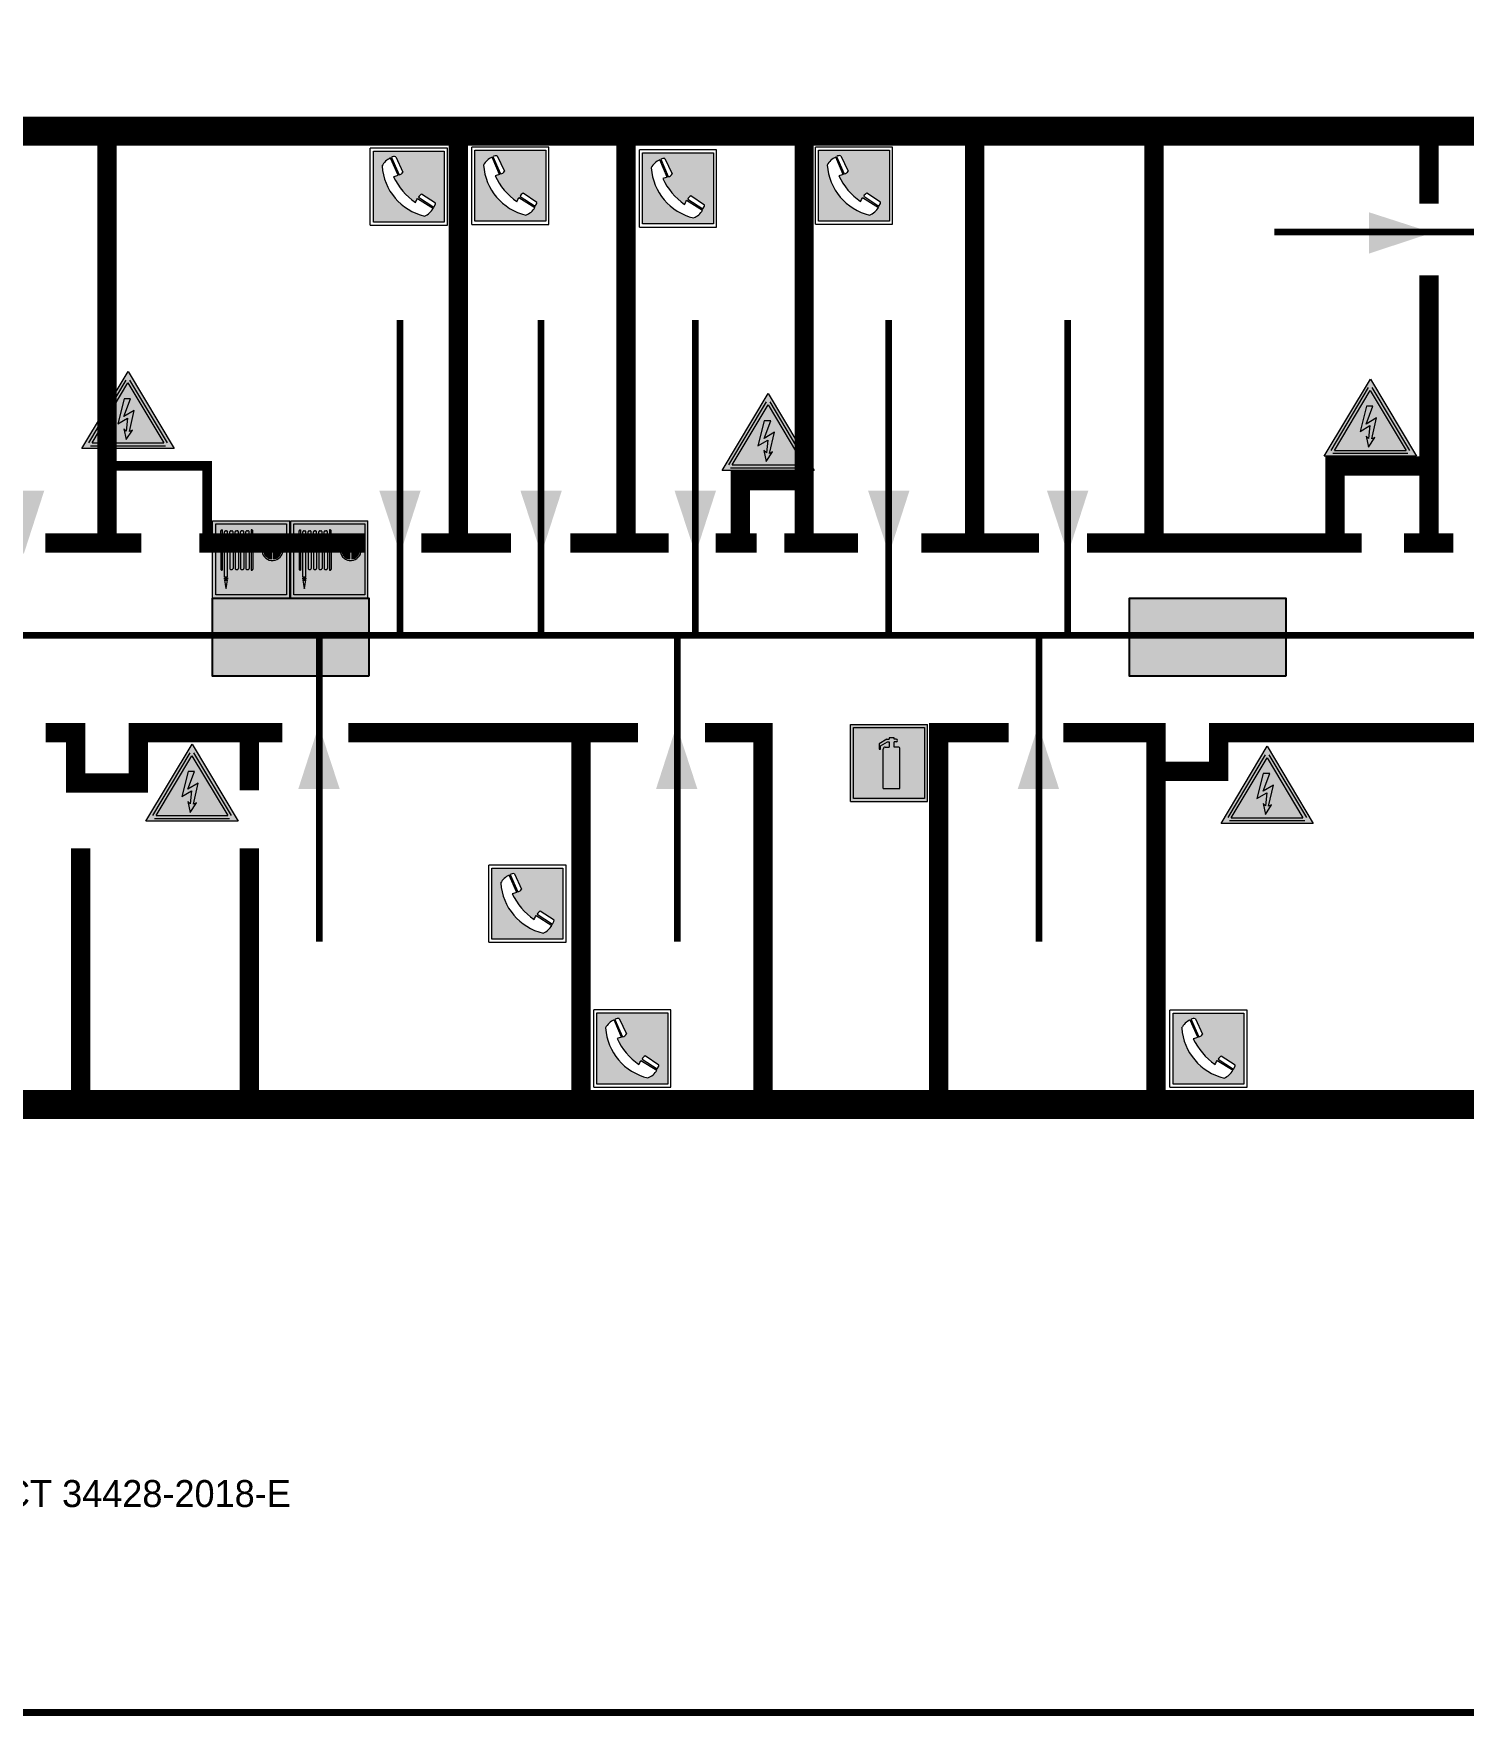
# Model space of a CAD drawing. Header units: millimetres. Extents: x 13810 to 67229, y 12374 to 21950.
# Drawn here: x 27790.5 to 27938.9, y 19479 to 19653.1 of the extents above; entities that cross this region are included whole.
import ezdxf

# ---------------------------------------------------------------- set-up
doc = ezdxf.new("R2010")
doc.units = ezdxf.units.MM
doc.layers.add('План_Штампы', color=7, linetype='Continuous')
doc.styles.add('обычный', font='arial.ttf')

# ---------------------------------------------------------------- blocks, each defined once
blk = doc.blocks.new('A$C32E8229D')
at = {"true_color": 0xffffff}
blk.add_hatch(color=7, dxfattribs=at).paths.add_polyline_path([(0, 0), (0, -8), (16, -8), (16, 0)])
h = blk.add_hatch(color=126)
h.paths.add_polyline_path([(0.2, -0.2), (15.8, -0.2), (15.8, -7.8), (0.2, -7.8)])
h.paths.add_polyline_path([(13.49, -2.05), (12.08, -2.05), (11.37, -2.63, 0.162397), (11.29, -2.84), (11.29, -3.63), (10.35, -3.63), (10.35, -4.05), (11.68, -4.05), (11.68, -3.48), (12.26, -4.28), (11.29, -5.1), (11.29, -6.78), (11.85, -6.78), (11.85, -5.44), (12.8, -4.64), (12.8, -5.94), (14.46, -5.94), (14.46, -5.39), (13.45, -5.39), (13.45, -3.97), (12.46, -2.59), (13.15, -2.59), (13.69, -3.34), (14.18, -3)], flags=16)
h.paths.add_polyline_path([(10.74, -1.82, 1), (11.8, -1.82, 1)], flags=16)
h.paths.add_polyline_path([(9.39, -3.59), (5.99, -3.59), (6.56, -3.03), (5.91, -3.03), (5.1, -3.83), (5.91, -4.64), (6.56, -4.64), (5.99, -4.09), (9.39, -4.09)], flags=16)
h.paths.add_polyline_path([(4.29, -1.08), (1.72, -1.08), (1.72, -6.6), (4.29, -6.6)], flags=16)
at = {"color": 126}
blk.add_lwpolyline([(16, -8), (0, -8), (0, 0), (16, 0)], close=True, dxfattribs=at)
blk = doc.blocks.new('A$C37112FD5')
at = {"true_color": 0xf5f5ff}
h = blk.add_hatch(color=7, dxfattribs=at)
h.dxf.hatch_style = 1
h.paths.add_polyline_path([(12.8, -7.4), (0, -7.4), (0, -20.2), (12.8, -20.2)])
h.paths.add_polyline_path([(12.29, -7.91), (12.29, -19.69), (0.51, -19.69), (0.51, -7.91)], flags=16)
h.paths.add_polyline_path([(4.98, -9.04, -0.42597), (5.17, -9.22), (5.17, -12.25), (5.17, -15.29, -0.432244), (4.98, -15.47), (4.83, -15.47, -0.42597), (4.64, -15.29), (4.64, -12.25), (4.64, -9.22, -0.432244), (4.83, -9.04)], flags=0)
h.paths.add_polyline_path([(4.28, -9.22), (4.28, -12.25), (4.28, -15.29, -0.432244), (4.09, -15.47), (3.94, -15.47, -0.42597), (3.75, -15.29), (3.75, -12.25), (3.75, -9.22, -0.432244), (3.94, -9.04), (4.09, -9.04, -0.42597)], flags=0)
h.paths.add_polyline_path([(5.72, -9.04), (5.87, -9.04, -0.42597), (6.06, -9.22), (6.06, -12.25), (6.06, -15.29, -0.432244), (5.87, -15.47), (5.72, -15.47, -0.42597), (5.53, -15.29), (5.53, -12.25), (5.53, -9.22, -0.432244)], flags=0)
h.paths.add_polyline_path([(6.42, -8.9), (6.5, -8.9, -0.42597), (6.69, -9.08), (6.69, -12.03), (8.21, -12.03, -15.824349), (8.21, -12.47), (6.69, -12.47), (6.69, -15.42, -0.432244), (6.5, -15.6), (6.42, -15.6)], flags=0)
h.paths.add_polyline_path([(3.39, -9.22), (3.39, -12.25), (3.39, -15.29, -0.432244), (3.2, -15.47), (3.05, -15.47, -0.42597), (2.85, -15.29), (2.85, -12.25), (2.85, -9.22, -0.432244), (3.05, -9.04), (3.2, -9.04, -0.42597)], flags=0)
h.paths.add_polyline_path([(2.5, -9.22), (2.5, -16.71), (1.96, -16.71), (1.96, -9.22, -0.432244), (2.15, -9.04), (2.31, -9.04, -0.42597)], flags=0)
h.paths.add_polyline_path([(1.61, -8.9), (1.61, -15.6), (1.57, -15.6, -0.42597), (1.37, -15.42), (1.37, -12.03), (1.37, -9.09, -0.432244), (1.57, -8.9)], flags=0)
h.paths.add_polyline_path([(9.76, -10.81), (9.76, -12.03), (8.49, -12.03, -0.336371)], flags=0)
h.paths.add_polyline_path([(8.49, -12.47), (9.76, -12.47), (9.76, -13.7, -0.336371)], flags=0)
h.paths.add_polyline_path([(10.11, -10.81, -0.336371), (11.38, -12.03), (10.11, -12.03)], flags=0)
h.paths.add_polyline_path([(10.11, -12.47), (11.38, -12.47, -0.336371), (10.11, -13.7)], flags=0)
h.paths.add_polyline_path([(2.5, -16.84), (2.5, -17.05), (1.97, -17.05), (1.97, -16.84)], flags=0)
h.paths.add_polyline_path([(2.5, -17.24, -0.033778), (2.24, -18.6, -0.033778), (1.97, -17.24)], flags=0)
h = blk.add_hatch(color=242)
h.dxf.hatch_style = 1
h.paths.add_polyline_path([(12.29, -7.91), (0.51, -7.91), (0.51, -19.69), (12.29, -19.69)])
h.paths.add_polyline_path([(6.42, -15.6), (6.42, -8.9), (6.5, -8.9, -0.42597), (6.69, -9.08), (6.69, -12.03), (8.21, -12.03, -15.824349), (8.21, -12.47), (6.69, -12.47), (6.69, -15.42, -0.432244), (6.5, -15.6)], flags=16)
h.paths.add_polyline_path([(5.87, -15.47), (5.72, -15.47, -0.42597), (5.53, -15.29), (5.53, -12.25), (5.53, -9.22, -0.432244), (5.72, -9.04), (5.87, -9.04, -0.42597), (6.06, -9.22), (6.06, -12.25), (6.06, -15.29, -0.432244)], flags=16)
h.paths.add_polyline_path([(4.98, -15.47), (4.83, -15.47, -0.42597), (4.64, -15.29), (4.64, -12.25), (4.64, -9.22, -0.432244), (4.83, -9.04), (4.98, -9.04, -0.42597), (5.17, -9.22), (5.17, -12.25), (5.17, -15.29, -0.432244)], flags=16)
h.paths.add_polyline_path([(4.09, -15.47), (3.94, -15.47, -0.42597), (3.75, -15.29), (3.75, -12.25), (3.75, -9.22, -0.432244), (3.94, -9.04), (4.09, -9.04, -0.42597), (4.28, -9.22), (4.28, -12.25), (4.28, -15.29, -0.432244)], flags=16)
h.paths.add_polyline_path([(3.2, -15.47), (3.05, -15.47, -0.42597), (2.85, -15.29), (2.85, -12.25), (2.85, -9.22, -0.432244), (3.05, -9.04), (3.2, -9.04, -0.42597), (3.39, -9.22), (3.39, -12.25), (3.39, -15.29, -0.432244)], flags=16)
h.paths.add_polyline_path([(2.5, -17.05), (1.97, -17.05), (1.97, -16.84), (2.5, -16.84)], flags=16)
h.paths.add_polyline_path([(2.5, -17.24, -0.033778), (2.24, -18.6, -0.033778), (1.97, -17.24)], flags=16)
h.paths.add_polyline_path([(2.5, -16.71), (1.96, -16.71), (1.96, -9.22, -0.432244), (2.15, -9.04), (2.31, -9.04, -0.42597), (2.5, -9.22)], flags=16)
h.paths.add_polyline_path([(1.61, -15.6), (1.57, -15.6, -0.42597), (1.37, -15.42), (1.37, -12.03), (1.37, -9.09, -0.432244), (1.57, -8.9), (1.61, -8.9)], flags=16)
h.paths.add_polyline_path([(8.49, -12.47), (9.76, -12.47), (9.76, -13.7, -0.336371)], flags=0)
h.paths.add_polyline_path([(10.11, -13.7), (10.11, -12.47), (11.38, -12.47, -0.336371)], flags=0)
h.paths.add_polyline_path([(8.49, -12.03, -0.336371), (9.76, -10.81), (9.76, -12.03)], flags=0)
h.paths.add_polyline_path([(10.11, -12.03), (10.11, -10.81, -0.336371), (11.38, -12.03)], flags=0)
h = blk.add_hatch(color=7, dxfattribs=at)
h.dxf.hatch_style = 1
h.paths.add_polyline_path([(1.61, -8.9), (1.57, -8.9, 0.432244), (1.37, -9.09), (1.37, -12.03), (1.37, -15.42, 0.42597), (1.57, -15.6), (1.61, -15.6)])
h.paths.add_polyline_path([(2.5, -9.22, 0.42597), (2.31, -9.04), (2.15, -9.04, 0.432244), (1.96, -9.22), (1.96, -16.71), (2.5, -16.71)])
h.paths.add_polyline_path([(2.5, -16.84), (1.97, -16.84), (1.97, -17.05), (2.5, -17.05)])
h.paths.add_polyline_path([(2.5, -17.24), (1.97, -17.24, 0.033778), (2.24, -18.6, 0.033778)])
h.paths.add_polyline_path([(3.39, -12.25), (3.39, -9.22, 0.42597), (3.2, -9.04), (3.05, -9.04, 0.432244), (2.85, -9.22), (2.85, -12.25), (2.85, -15.29, 0.42597), (3.05, -15.47), (3.2, -15.47, 0.432244), (3.39, -15.29)])
h.paths.add_polyline_path([(4.28, -12.25), (4.28, -9.22, 0.42597), (4.09, -9.04), (3.94, -9.04, 0.432244), (3.75, -9.22), (3.75, -12.25), (3.75, -15.29, 0.42597), (3.94, -15.47), (4.09, -15.47, 0.432244), (4.28, -15.29)])
h.paths.add_polyline_path([(5.17, -12.25), (5.17, -9.22, 0.42597), (4.98, -9.04), (4.83, -9.04, 0.432244), (4.64, -9.22), (4.64, -12.25), (4.64, -15.29, 0.42597), (4.83, -15.47), (4.98, -15.47, 0.432244), (5.17, -15.29)])
h.paths.add_polyline_path([(6.06, -12.25), (6.06, -9.22, 0.42597), (5.87, -9.04), (5.72, -9.04, 0.432244), (5.53, -9.22), (5.53, -12.25), (5.53, -15.29, 0.42597), (5.72, -15.47), (5.87, -15.47, 0.432244), (6.06, -15.29)])
h.paths.add_polyline_path([(6.69, -12.47), (8.21, -12.47, 15.824349), (8.21, -12.03), (6.69, -12.03), (6.69, -9.08, 0.42597), (6.5, -8.9), (6.42, -8.9), (6.42, -15.6), (6.5, -15.6, 0.432244), (6.69, -15.42)])
h.paths.add_polyline_path([(8.49, -12.47), (9.76, -12.47), (9.76, -13.7, -0.336371)], flags=16)
h.paths.add_polyline_path([(8.49, -12.03, -0.336371), (9.76, -10.81), (9.76, -12.03)], flags=16)
h.paths.add_polyline_path([(10.11, -12.47), (11.38, -12.47, -0.336371), (10.11, -13.7)], flags=16)
h.paths.add_polyline_path([(10.11, -12.03), (10.11, -10.81, -0.336371), (11.38, -12.03)], flags=16)
h = blk.add_hatch(color=242)
h.dxf.hatch_style = 1
h.paths.add_polyline_path([(9.76, -10.81, 0.336371), (8.49, -12.03), (9.76, -12.03)])
h.paths.add_polyline_path([(10.11, -10.81), (10.11, -12.03), (11.38, -12.03, 0.336371)])
h.paths.add_polyline_path([(11.38, -12.47), (10.11, -12.47), (10.11, -13.7, 0.336371)])
h.paths.add_polyline_path([(9.76, -12.47), (8.49, -12.47, 0.336371), (9.76, -13.7)])
at = {"color": 242, "lineweight": 5}
for p, q in [((0, -20.2), (0, -7.4)), ((0, -7.4), (12.8, -7.4)), ((12.8, -20.2), (12.8, -7.4)), ((1.37, -12.03), (1.37, -9.08)), ((1.57, -8.9), (1.61, -8.9)), ((1.61, -8.9), (1.61, -15.6)), ((1.96, -16.71), (1.96, -9.22)), ((2.15, -9.04), (2.31, -9.04)), ((2.5, -16.71), (2.5, -9.22)), ((2.85, -12.25), (2.85, -9.22)), ((3.05, -9.04), (3.2, -9.04)), ((3.39, -12.25), (3.39, -9.22)), ((3.75, -12.25), (3.75, -9.22)), ((3.94, -9.04), (4.09, -9.04)), ((4.28, -12.25), (4.28, -9.22)), ((4.64, -12.25), (4.64, -9.22)), ((4.83, -9.04), (4.98, -9.04)), ((5.17, -12.25), (5.17, -9.22)), ((5.53, -12.25), (5.53, -9.22)), ((5.72, -9.04), (5.87, -9.04)), ((6.06, -12.25), (6.06, -9.22)), ((6.42, -8.9), (6.42, -15.6)), ((6.5, -8.9), (6.42, -8.9)), ((6.69, -12.03), (6.69, -9.08)), ((9.76, -10.81), (9.76, -12.03)), ((10.11, -10.81), (10.11, -12.03)), ((1.37, -12.03), (1.37, -15.42)), ((2.85, -12.25), (2.85, -15.29)), ((3.39, -12.25), (3.39, -15.29)), ((3.75, -12.25), (3.75, -15.29)), ((4.28, -12.25), (4.28, -15.29)), ((4.64, -12.25), (4.64, -15.29)), ((5.17, -12.25), (5.17, -15.29)), ((5.53, -12.25), (5.53, -15.29)), ((6.06, -12.25), (6.06, -15.29)), ((8.21, -12.03), (6.69, -12.03)), ((8.21, -12.47), (6.69, -12.47)), ((6.69, -12.47), (6.69, -15.42)), ((9.76, -12.03), (8.49, -12.03)), ((9.76, -12.47), (8.49, -12.47)), ((9.76, -12.47), (9.76, -13.7)), ((11.38, -12.03), (10.11, -12.03)), ((11.38, -12.47), (10.11, -12.47)), ((10.11, -12.47), (10.11, -13.7)), ((1.57, -15.6), (1.61, -15.6)), ((1.96, -16.71), (2.5, -16.71)), ((3.05, -15.47), (3.2, -15.47)), ((3.94, -15.47), (4.09, -15.47)), ((4.83, -15.47), (4.98, -15.47)), ((5.72, -15.47), (5.87, -15.47)), ((6.42, -15.6), (6.5, -15.6)), ((1.97, -16.84), (2.5, -16.84)), ((1.97, -17.05), (1.97, -16.84)), ((2.5, -17.05), (1.97, -17.05)), ((1.97, -17.24), (2.5, -17.24)), ((2.5, -16.84), (2.5, -17.05)), ((0, -20.2), (12.8, -20.2))]:
    blk.add_line(p, q, dxfattribs=at)
blk.add_lwpolyline([(0.51, -7.91), (12.29, -7.91), (12.29, -19.69), (0.51, -19.69)], close=True, dxfattribs=at)
for centre, radius, start, end in [((1.56, -9.09), 0.182, 87.1027, 180.6071), ((2.15, -9.22), 0.182, 87.1027, 180.6071), ((2.32, -9.22), 0.182, 359.3929, 92.8973), ((3.04, -9.22), 0.182, 87.1027, 180.6071), ((3.21, -9.22), 0.182, 359.3929, 92.8973), ((3.93, -9.22), 0.182, 87.1027, 180.6071), ((4.1, -9.22), 0.182, 359.3929, 92.8973), ((4.82, -9.22), 0.182, 87.1027, 180.6071), ((4.99, -9.22), 0.182, 359.3929, 92.8973), ((5.71, -9.22), 0.182, 87.1027, 180.6071), ((5.88, -9.22), 0.182, 359.3929, 92.8973), ((6.51, -9.09), 0.182, 359.3929, 92.8973), ((9.93, -12.25), 1.74, 187.2319, 172.7681), ((9.93, -12.25), 1.46, 96.9927, 171.3585), ((9.93, -12.25), 1.46, 8.6415, 83.0073), ((9.93, -12.25), 1.46, 188.6415, 263.0073), ((9.93, -12.25), 1.46, 276.9927, 351.3585), ((1.56, -15.42), 0.182, 179.3929, 272.8973), ((3.04, -15.29), 0.182, 179.3929, 272.8973), ((3.21, -15.29), 0.182, 267.1027, 0.6071), ((3.93, -15.29), 0.182, 179.3929, 272.8973), ((4.1, -15.29), 0.182, 267.1027, 0.6071), ((4.82, -15.29), 0.182, 179.3929, 272.8973), ((4.99, -15.29), 0.182, 267.1027, 0.6071), ((5.71, -15.29), 0.182, 179.3929, 272.8973), ((5.88, -15.29), 0.182, 267.1027, 0.6071), ((6.51, -15.42), 0.182, 267.1027, 0.6071), ((12.17, -15.98), 10.27, 187.041, 194.7793), ((-7.7, -15.98), 10.27, 345.2207, 352.959)]:
    blk.add_arc(centre, radius, start, end, dxfattribs=at)
blk = doc.blocks.new('A$C456E1F9C')
at = {"lineweight": 5}
h = blk.add_hatch(color=242, dxfattribs=at)
h.paths.add_polyline_path([(0.51, -1.47), (0.51, -13.26), (12.29, -13.26), (12.29, -1.47)])
h.paths.add_polyline_path([(5.42, -4.95, -0.254479), (4.78, -5.4), (3.52, -2.53, -0.209735), (4.23, -2.4)], flags=16)
h.paths.add_polyline_path([(8.53, -8.6), (10.87, -10.17), (10.54, -10.76), (8.03, -9.13, -0.192251)], flags=16)
h.paths.add_polyline_path([(4.61, -5.49, 0.005518), (3.87, -5.72, 0.128647), (7.49, -10.01, 0.00809), (7.83, -9.33), (10.47, -10.97, -0.16736), (8.99, -12.25, -0.327862), (1.95, -3.95, -0.166952), (3.36, -2.62)], flags=16)
at = {"color": 242, "lineweight": 5}
for p, q in [((0, -13.77), (0, -0.97)), ((12.8, -0.97), (0, -0.97)), ((4.61, -5.49), (3.36, -2.62)), ((3.52, -2.53), (4.78, -5.4)), ((4.23, -2.4), (5.42, -4.95)), ((12.8, -13.77), (12.8, -0.97)), ((7.83, -9.33), (10.47, -10.97)), ((8.03, -9.13), (10.54, -10.76)), ((10.81, -10.12), (8.53, -8.6)), ((10.54, -10.76), (10.8, -10.3)), ((10.8, -10.3), (10.81, -10.12)), ((0, -13.77), (12.8, -13.77))]:
    blk.add_line(p, q, dxfattribs=at)
blk.add_lwpolyline([(0.51, -1.47), (12.29, -1.47), (12.29, -13.26), (0.51, -13.26)], close=True, dxfattribs=at)
for centre, radius, start, end in [((4.59, -5.34), 2.99, 114.2845, 152.1974), ((4.02, -3.27), 0.891, 76.3284, 123.7092), ((11.12, -3.31), 9.19, 183.9915, 256.6009), ((14.98, -39.1), 35.17, 107.1487, 108.4135), ((4.68, -4.59), 0.824, 276.9621, 334.0723), ((13.86, -0.94), 11.08, 205.5536, 234.8762), ((-13.31, 0.8), 23.44, 332.5487, 334.4027), ((8.94, -9.5), 0.989, 114.4092, 157.9388), ((7.87, -9.46), 3, 291.9291, 329.9329)]:
    blk.add_arc(centre, radius, start, end, dxfattribs=at)
blk = doc.blocks.new('A$C3E6D3DDE')
at = {"lineweight": 5}
h = blk.add_hatch(color=40, dxfattribs=at)
h.paths.add_polyline_path([(24.1, 1.45), (16.46, -11.35), (31.74, -11.35)])
h.paths.add_polyline_path([(24.09, -0.46), (30.03, -10.41), (18.14, -10.41)], flags=16)
h.paths.add_polyline_path([(24.54, -3.08), (23.41, -6.02), (25.13, -5.01), (24.33, -8.5), (24.82, -8.27), (23.79, -9.86), (23.4, -8.04), (23.8, -8.43), (24.04, -6.29), (22.39, -7.25), (23.44, -3.08)], flags=0)
h = blk.add_hatch(color=256, dxfattribs=at)
h.paths.add_polyline_path([(24.37, 0.03, 0.567511), (23.82, 0.03), (17.59, -10.4, 0.582454), (17.86, -10.88), (30.32, -10.88, 0.582149), (30.6, -10.4)])
h.paths.add_polyline_path([(24.09, -0.46), (18.14, -10.41), (30.03, -10.41)], flags=16)
h.paths.add_polyline_path([(24.54, -3.08), (23.41, -6.02), (25.13, -5.01), (24.33, -8.5), (24.82, -8.27), (23.79, -9.86), (23.4, -8.04), (23.8, -8.43), (24.04, -6.29), (22.39, -7.25), (23.44, -3.08)], flags=0)
h = blk.add_hatch(color=40, dxfattribs=at)
h.paths.add_polyline_path([(24.09, -0.46), (18.14, -10.41), (30.03, -10.41)])
h.paths.add_polyline_path([(24.82, -8.27), (23.79, -9.86), (23.4, -8.04), (23.8, -8.43), (24.04, -6.29), (22.39, -7.25), (23.44, -3.08), (24.54, -3.08), (23.41, -6.02), (25.13, -5.01), (24.33, -8.5)], flags=16)
at = {"color": 40, "lineweight": 5}
for p, q in [((16.46, -11.35), (24.1, 1.45)), ((24.1, 1.45), (31.74, -11.35))]:
    blk.add_line(p, q, dxfattribs=at)
at = {"lineweight": 5}
for p, q in [((17.59, -10.4), (23.82, 0.03)), ((24.37, 0.03), (30.6, -10.4)), ((18.14, -10.41), (24.09, -0.46)), ((24.09, -0.46), (30.03, -10.41)), ((23.44, -3.08), (22.39, -7.25)), ((23.41, -6.02), (24.54, -3.08)), ((25.13, -5.01), (23.41, -6.02)), ((24.54, -3.08), (23.44, -3.08)), ((24.33, -8.5), (25.13, -5.01)), ((22.39, -7.25), (24.04, -6.29)), ((23.8, -8.43), (23.4, -8.04)), ((23.4, -8.04), (23.79, -9.86)), ((23.79, -9.86), (24.82, -8.27)), ((24.04, -6.29), (23.8, -8.43)), ((24.82, -8.27), (24.33, -8.5)), ((17.86, -10.88), (30.32, -10.88)), ((18.14, -10.41), (30.03, -10.41))]:
    blk.add_line(p, q, dxfattribs=at)
at = {"color": 50, "lineweight": 5}
blk.add_line((31.74, -11.35), (16.46, -11.35), dxfattribs=at)
blk = doc.blocks.new('A$C3AD82952')
at = {"true_color": 0xf5f5ff}
h = blk.add_hatch(color=7, dxfattribs=at)
h.dxf.hatch_style = 1
h.paths.add_polyline_path([(8.21, 8.73, 0.414214), (7.89, 9.05), (7.22, 9.05), (7.22, 9.92), (7.59, 9.92, 1), (7.57, 10.36), (7.22, 10.36), (7.22, 10.6), (6.43, 10.6), (6.43, 10.36), (6.01, 10.36), (4.74, 9.59), (4.74, 8.69), (4.98, 8.73), (4.98, 9.26), (6.12, 9.91), (6.43, 9.91), (6.43, 9.05), (5.76, 9.05, 0.414214), (5.44, 8.73), (5.44, 2.2), (8.21, 2.2)], flags=0)
h.paths.add_polyline_path([(12.8, 12.8), (0, 12.8), (0, 0), (12.8, 0)])
h.paths.add_polyline_path([(0.51, 12.29), (12.29, 12.29), (12.29, 0.51), (0.51, 0.51)], flags=16)
h.paths.add_polyline_path([(4.74, 9.59), (6.01, 10.36), (6.43, 10.36), (6.43, 10.6), (7.22, 10.6), (7.22, 10.36), (7.59, 10.36, -0.94586), (7.59, 9.92), (7.22, 9.92), (7.22, 9.05), (7.89, 9.05, -0.414214), (8.21, 8.73), (8.21, 2.2), (5.44, 2.2), (5.44, 8.73, -0.414214), (5.76, 9.05), (6.43, 9.05), (6.43, 9.91), (6.12, 9.91), (4.98, 9.26), (4.98, 8.73), (4.74, 8.69)], flags=0)
h = blk.add_hatch(color=242)
h.dxf.hatch_style = 1
h.paths.add_polyline_path([(12.29, 12.29), (0.51, 12.29), (0.51, 0.51), (12.29, 0.51)])
h.paths.add_polyline_path([(4.74, 8.69), (4.74, 9.59), (6.01, 10.36), (6.43, 10.36), (6.43, 10.6), (7.22, 10.6), (7.22, 10.36), (7.59, 10.36, -0.94586), (7.59, 9.92), (7.22, 9.92), (7.22, 9.05), (7.89, 9.05, -0.414214), (8.21, 8.73), (8.21, 2.2), (5.44, 2.2), (5.44, 8.73, -0.414214), (5.76, 9.05), (6.43, 9.05), (6.43, 9.91), (6.12, 9.91), (4.98, 9.26), (4.98, 8.73)], flags=16)
h = blk.add_hatch(color=7, dxfattribs=at)
h.dxf.hatch_style = 1
h.paths.add_polyline_path([(8.21, 8.73, 0.414214), (7.89, 9.05), (7.22, 9.05), (7.22, 9.92), (7.59, 9.92, 1), (7.57, 10.36), (7.22, 10.36), (7.22, 10.6), (6.43, 10.6), (6.43, 10.36), (6.01, 10.36), (4.74, 9.59), (4.74, 8.69), (4.98, 8.73), (4.98, 9.26), (6.12, 9.91), (6.43, 9.91), (6.43, 9.05), (5.76, 9.05, 0.414214), (5.44, 8.73), (5.44, 2.2), (8.21, 2.2)])
at = {"color": 242, "lineweight": 5}
for p, q in [((0, 0), (0, 12.8)), ((0, 12.8), (12.8, 12.8)), ((12.8, 0), (12.8, 12.8)), ((6.01, 10.36), (4.74, 9.59)), ((4.74, 9.59), (4.74, 8.69)), ((4.74, 8.69), (4.98, 8.73)), ((4.98, 9.26), (6.12, 9.91)), ((4.98, 8.73), (4.98, 9.26)), ((5.44, 2.2), (5.44, 8.73)), ((5.76, 9.05), (6.43, 9.05)), ((6.01, 10.36), (6.43, 10.36)), ((6.12, 9.91), (6.43, 9.91)), ((7.22, 10.6), (6.43, 10.6)), ((6.43, 10.6), (6.43, 10.36)), ((6.43, 9.91), (6.43, 9.05)), ((7.22, 10.36), (7.22, 10.6)), ((7.59, 10.36), (7.22, 10.36)), ((7.22, 9.05), (7.22, 9.92)), ((7.59, 9.92), (7.22, 9.92)), ((7.89, 9.05), (7.22, 9.05)), ((8.21, 2.2), (8.21, 8.73)), ((0, 0), (12.8, 0)), ((5.44, 2.2), (8.21, 2.2))]:
    blk.add_line(p, q, dxfattribs=at)
blk.add_lwpolyline([(0.51, 12.29), (12.29, 12.29), (12.29, 0.51), (0.51, 0.51)], close=True, dxfattribs=at)
for centre, radius, start, end in [((5.76, 8.73), 0.32, 90, 180), ((7.58, 10.14), 0.223, 273.1875, 86.8125), ((7.89, 8.73), 0.32, 0, 90)]:
    blk.add_arc(centre, radius, start, end, dxfattribs=at)

msp = doc.modelspace()

# ---------------------------------------------------------------- linework, layer by layer
at = {"color": 2, "lineweight": 100}
for points in [[(27619.29, 19873.98), (28219.29, 19873.98), (28219.29, 19478.98), (27619.29, 19478.98)], [(27619.29, 19478.98), (28219.29, 19478.98), (28219.29, 19083.98), (27619.29, 19083.98)]]:
    msp.add_lwpolyline(points, close=True, dxfattribs=at)
at = {"lineweight": 100}
for points, const_width in [([(28067.2, 19642.96), (27728.34, 19642.96), (27728.34, 19786.26), (27705.53, 19786.26), (27705.53, 19795.02), (27670.05, 19795.02), (27670.05, 19792.98)], 3), ([(27649.03, 19769.64), (27649.03, 19565.94), (27642.59, 19565.94), (27642.59, 19545.64), (27653.21, 19545.64), (27653.21, 19510.57), (27671.52, 19510.57), (27671.52, 19518.64), (27727.75, 19518.64), (27727.75, 19510.74), (27745.29, 19510.74), (27745.29, 19542.02), (28147.28, 19542.02)], 3), ([(27935.29, 19643.03), (27935.29, 19635.43)], 2), ([(27798.12, 19642.8), (27798.12, 19600.25)], 2), ([(27834.59, 19642.8), (27834.59, 19600.25)], 2), ([(27851.96, 19642.8), (27851.96, 19600.25)], 2), ([(27870.46, 19642.8), (27870.46, 19600.25)], 2), ([(27888.14, 19642.8), (27888.14, 19600.25)], 2), ([(27906.76, 19642.8), (27906.76, 19600.25)], 2), ([(27935.29, 19628.02), (27935.29, 19609.07)], 2), ([(27925.53, 19609.21), (27925.53, 19600.25)], 2), ([(27935.29, 19600.25), (27935.29, 19608.23), (27925.53, 19608.23)], 2), ([(27808.52, 19600.76), (27808.52, 19608.25), (27798.09, 19608.25)], 1), ([(27863.84, 19600.25), (27863.84, 19606.7), (27870.46, 19606.7)], 2), ([(27791.73, 19600.25), (27801.68, 19600.25)], 2), ([(27807.7, 19600.25), (27824.96, 19600.25)], 2), ([(27830.73, 19600.25), (27840.03, 19600.25)], 2), ([(27846.19, 19600.25), (27856.41, 19600.25)], 2), ([(27861.26, 19600.25), (27865.52, 19600.25)], 2), ([(27868.41, 19600.25), (27876.03, 19600.25)], 2), ([(27882.6, 19600.25), (27894.81, 19600.25)], 2), ([(27899.8, 19600.25), (27923.87, 19600.25)], 2), ([(27923.45, 19600.25), (27928.31, 19600.25)], 2), ([(27932.71, 19600.25), (27937.83, 19600.25)], 2), ([(27791.77, 19580.57), (27794.88, 19580.57), (27794.88, 19575.35), (27801.37, 19575.35), (27801.37, 19580.57), (27816.3, 19580.57)], 2), ([(27812.88, 19580.57), (27812.88, 19574.61)], 2), ([(27823.15, 19580.57), (27853.2, 19580.57)], 2), ([(27847.3, 19580.57), (27847.3, 19543.08)], 2), ([(27860.17, 19580.57), (27866.18, 19580.57), (27866.18, 19542.83)], 2), ([(27891.68, 19580.57), (27884.41, 19580.57), (27884.41, 19543.03)], 2), ([(27897.36, 19580.57), (27906.95, 19580.57), (27906.95, 19541.69)], 2), ([(27906.95, 19576.58), (27913.47, 19576.58), (27913.47, 19580.57), (27947.79, 19580.57)], 2), ([(27795.4, 19568.59), (27795.4, 19542.06)], 2), ([(27812.88, 19568.59), (27812.88, 19542.06)], 2)]:
    msp.add_lwpolyline(points, dxfattribs=dict(at, const_width=const_width))
at = {"color": 126, "lineweight": 100, "true_color": 0x008754}
for points in [[(27674.98, 19555.67), (27693.2, 19555.67), (27693.2, 19590.68), (28093.9, 19590.68), (28104.97, 19583.09), (28139.87, 19583.09), (28139.87, 19607.13), (28145.04, 19607.13), (28145.04, 19634.24)], [(27941.05, 19624.77), (27941.05, 19632.5), (27919.26, 19632.5)], [(27828.53, 19590.68), (27828.53, 19623.36)], [(27843.18, 19590.68), (27843.18, 19623.36)], [(27859.18, 19590.68), (27859.18, 19623.36)], [(27879.25, 19590.68), (27879.25, 19623.36)], [(27897.81, 19590.68), (27897.81, 19623.36)], [(27820.15, 19590.68), (27820.15, 19558.91)], [(27857.27, 19590.68), (27857.27, 19558.91)], [(27894.8, 19590.68), (27894.8, 19558.91)]]:
    msp.add_lwpolyline(points, dxfattribs=at)
at = {"layer": 'План_Штампы', "color": 126, "true_color": 0x008754}
for points in [[(27929.05, 19630.26), (27929.06, 19634.55), (27935.64, 19632.43)], [(27787.32, 19605.68), (27791.61, 19605.67), (27789.48, 19599.09)], [(27826.37, 19605.68), (27830.66, 19605.67), (27828.54, 19599.09)], [(27841.02, 19605.68), (27845.31, 19605.67), (27843.18, 19599.09)], [(27857.01, 19605.68), (27861.31, 19605.67), (27859.18, 19599.09)], [(27877.09, 19605.68), (27881.38, 19605.67), (27879.26, 19599.09)], [(27895.65, 19605.68), (27899.94, 19605.67), (27897.81, 19599.09)], [(27822.27, 19574.73), (27817.97, 19574.74), (27820.1, 19581.33)], [(27859.38, 19574.73), (27855.09, 19574.74), (27857.22, 19581.33)], [(27896.91, 19574.73), (27892.62, 19574.74), (27894.75, 19581.33)]]:
    msp.add_solid(points, dxfattribs=at)

# ---------------------------------------------------------------- block references
for name, p, xscale, yscale, zscale in [('A$C456E1F9C', (27825.44, 19641.81), 0.625, 0.625, 0.625), ('A$C456E1F9C', (27835.97, 19641.9), 0.625, 0.625, 0.625), ('A$C456E1F9C', (27853.37, 19641.62), 0.625, 0.625, 0.625), ('A$C456E1F9C', (27871.63, 19641.91), 0.625, 0.625, 0.625), ('A$C3E6D3DDE', (27785.24, 19617.13), 0.625, 0.625, 0.625), ('A$C3E6D3DDE', (27914.14, 19616.35), 0.625, 0.625, 0.625), ('A$C3E6D3DDE', (27851.66, 19614.86), 0.625, 0.625, 0.625), ('A$C37112FD5', (27809.08, 19607.17), 0.6249984004534781, 0.6249984004534781, 0.6249984004534781), ('A$C37112FD5', (27817.2, 19607.17), 0.6249984004534781, 0.6249984004534781, 0.6249984004534781), ('A$C3AD82952', (27875.27, 19573.43), 0.625, 0.625, 0.625), ('A$C3E6D3DDE', (27791.88, 19578.48), 0.625, 0.625, 0.625), ('A$C3E6D3DDE', (27903.44, 19578.27), 0.625, 0.625, 0.625), ('A$C456E1F9C', (27837.75, 19567.45), 0.625, 0.625, 0.625), ('A$C456E1F9C', (27848.63, 19552.43), 0.625, 0.625, 0.625), ('A$C456E1F9C', (27908.41, 19552.42), 0.625, 0.625, 0.625)]:
    msp.add_blockref(name, p, dxfattribs=dict(xscale=xscale, yscale=yscale, zscale=zscale))
at = {"layer": 'План_Штампы', "color": 126, "true_color": 0x008754, "xscale": 1.012510887696, "yscale": 1.012510887696, "zscale": 1.012510887696, "rotation": 359.9978653237144}
for p in [(27809.08, 19594.54), (27904.22, 19594.54)]:
    msp.add_blockref('A$C32E8229D', p, dxfattribs=at)

# ---------------------------------------------------------------- texts
at = {"lineweight": 0, "insert": (27743.16, 19501.27), "char_height": 2.8, "width": 191.3484, "attachment_point": 5, "style": 'обычный'}
msp.add_mtext('\\pi-8.4,l8.4,t8.4;{\\fProxima Nova Rg|b0|i0|c204|p2;ИЗГОТОВИТЕЛЬ: ИП АНДРЕЕВ А. А.\\fProxima Nova Rg|b0|i0|c0|p2; \\fProxima Nova Rg|b0|i0|c204|p2;ФП-24 - 2022/ 200-25-1440 ГОСТ 34428-2018-Е\\H1.2266x; }', dxfattribs=at)

doc.saveas('drawing.dxf')
